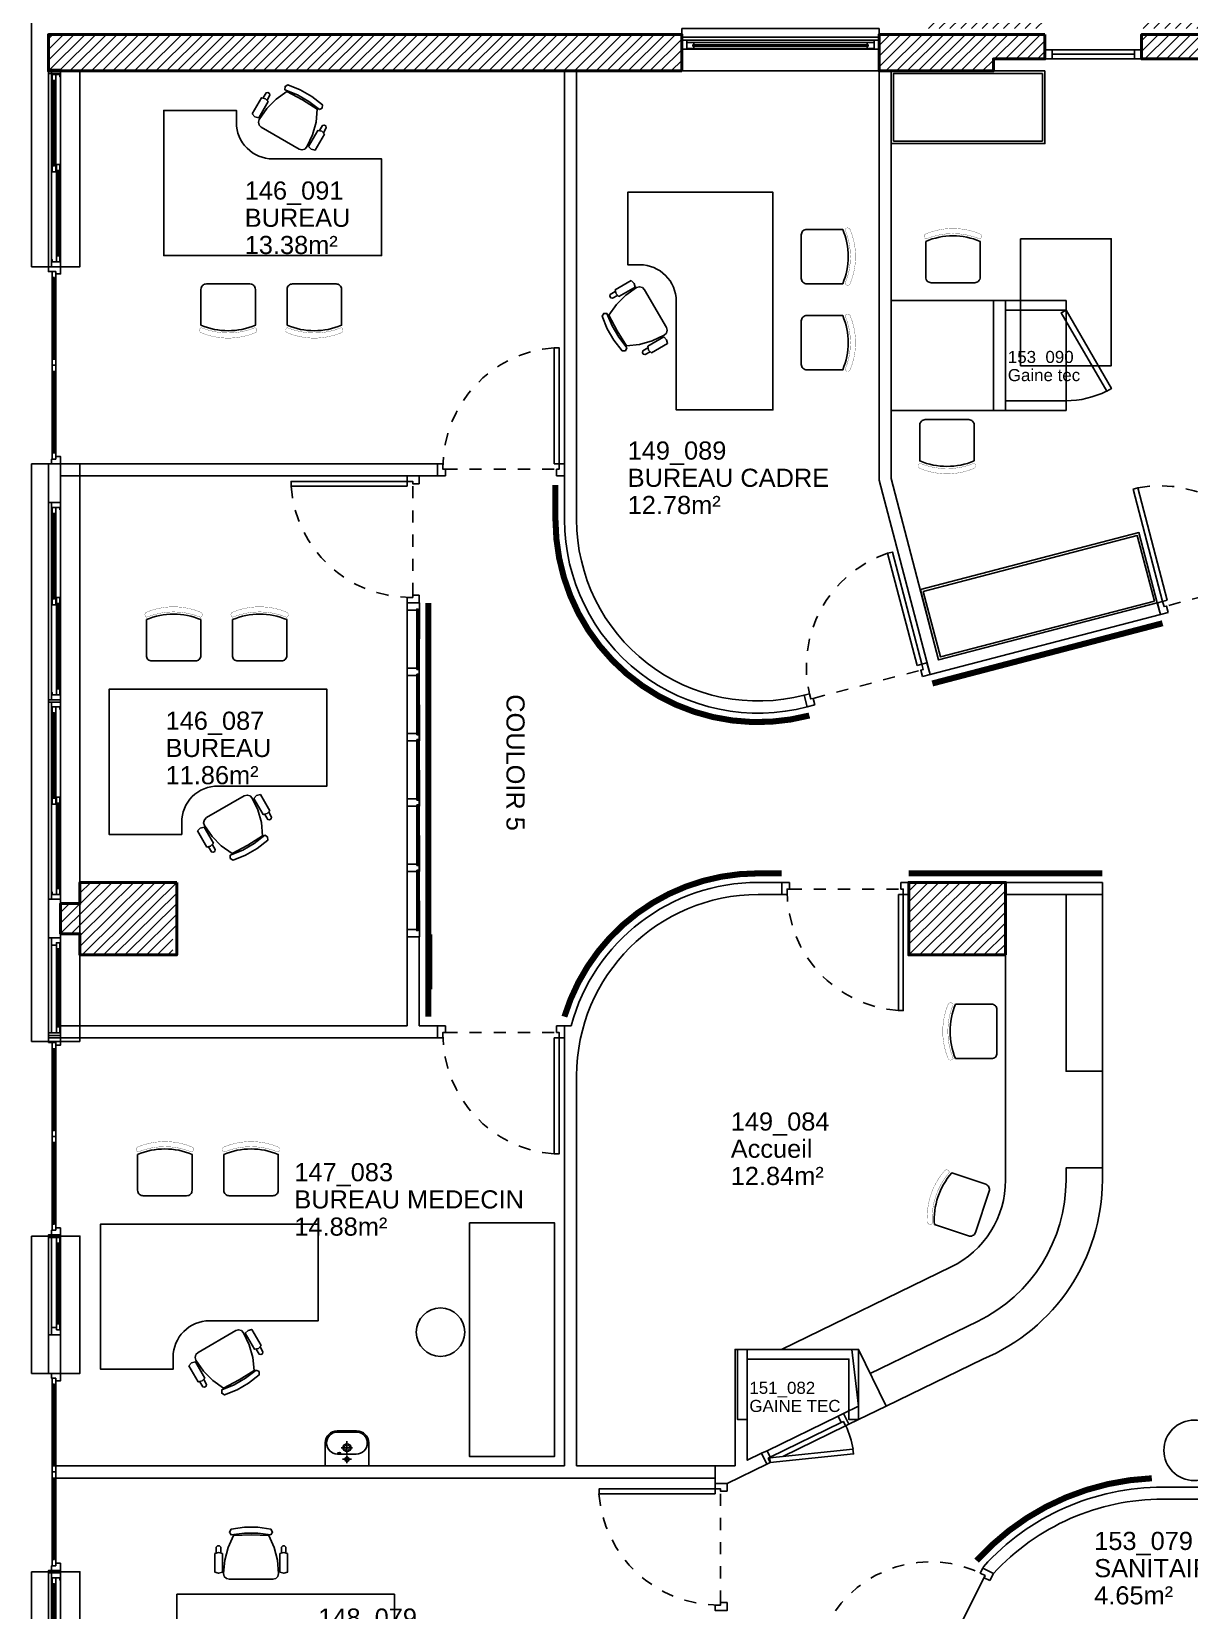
# Model space of a CAD drawing. Header units: metres. Extents: x -8 to 211, y -5 to 120.
# Drawn here: x 144.64 to 154.21, y 79.83 to 92.88 of the extents above; entities that cross this region are included whole.
import ezdxf

# ---------------------------------------------------------------- set-up
doc = ezdxf.new("R2010")
doc.units = ezdxf.units.M
doc.header["$LTSCALE"] = 0.8
doc.header["$MEASUREMENT"] = 0
for name, pattern in [('CACHÉ', [0.25, 0.125, -0.125]), ('CENTER', [2, 1.25, -0.25, 0.25, -0.25]), ('CONTINU', [0])]:
    doc.linetypes.add(name, pattern=pattern)
doc.layers.get('0').update_dxf_attribs({"linetype": 'CONTINUOUS'})
for name, color, linetype in [('A-EQTE-SANITAIRE', 5, 'CONTINUOUS'), ('A_AGENC', 204, 'CONTINUOUS'), ('A_CHASS', 4, 'CONTINUOUS'), ('A_EQMP', 142, 'CONTINUOUS'), ('A_Etiqu_Gaine', 7, 'CONTINUOUS'), ('A_Etiqu_Gaine_ancien', 7, 'CONTINUOUS'), ('A_Etiqu_Gaine_code', 7, 'CONTINUOUS'), ('A_Etiqu_Local', 7, 'CONTINUOUS'), ('A_HACH_STRUC', 7, 'CONTINUOUS'), ('A_MURS_CLOI', 7, 'CONTINUOUS'), ('A_PORT', 7, 'CONTINUOUS'), ('A_VEGETATION', 3, 'CONTINUOUS'), ('ARchi-Murs porteurs', 7, 'CONTINUOUS'), ('EQuipement-main courante', 181, 'CONTINUOUS'), ('P-PORTE', 5, 'CONTINUOUS'), ('T-pièces 50', 7, 'CONTINUOUS')]:
    doc.layers.add(name, color=color, linetype=linetype)
doc.layers.add('A_MURS_STRU', color=7, linetype='CONTINUOUS', lineweight=40)
doc.layers.add('A_SANI', color=5, linetype='CONTINU', lineweight=0)
doc.styles.add('ARIAL', font='arial.ttf')
doc.styles.add('Attribut', font='arial.ttf')

# ---------------------------------------------------------------- blocks, each defined once
blk = doc.blocks.new('POR-90180d')
at = {"color": 0}
blk.add_line((-99.5, 5.5), (-6.5, 5.5), dxfattribs=at)
for points in [[(-4.5, 14), (91.5, 14), (91.5, 10), (-4.5, 10)], [(-98.5, 0), (-98.5, 5.5), (-100.5, 5.5), (-100.5, 10), (-105, 10), (-105, 0)], [(-6.5, 0), (-6.5, 5.5), (-4.5, 5.5), (-4.5, 10), (0, 10), (0, 0)]]:
    blk.add_lwpolyline(points, close=True)
at = {"color": 0, "linetype": 'ByBlock'}
blk.add_arc((-4.4, 8.3), 96.1, 3.4084, 180.7675, dxfattribs=at)
blk = doc.blocks.new('POR-90D')
at = {"color": 0, "linetype": 'ByBlock'}
blk.add_line((-98.5, 5.5), (-6.5, 5.5), dxfattribs=at)
for points in [[(-8.5, 10), (-8.5, 106), (-4.5, 106), (-4.5, 10)], [(-98.5, 0), (-98.5, 5.5), (-100.5, 5.5), (-100.5, 10), (-105, 10), (-105, 0)], [(-6.5, 0), (-6.5, 5.5), (-4.5, 5.5), (-4.5, 10), (0, 10), (0, 0)]]:
    blk.add_lwpolyline(points, close=True)
blk.add_arc((-1.3, 7.1), 99.2, 94.1611, 180.0367, dxfattribs=at)
blk = doc.blocks.new('FAU-60')
for points in [[(-16.5, -6.3), (-5.5, -4.8), (5.5, -4.8), (16.5, -6.3), (17.8, -4), (16.5, -1.6), (5.5, 0), (-5.5, 0), (-16.5, -1.6), (-17.8, -4)], [(20.3, -42.4), (22.1, -40.6), (22.7, -38.2), (21.7, -27.3), (19, -16.8), (14.5, -6.9), (-0.1, -6.3), (-14.7, -6.9), (-19.2, -16.8), (-21.9, -27.3), (-22.8, -38.2), (-22.2, -40.6), (-20.5, -42.4), (-18.1, -43), (17.9, -43)], [(-23.9, -37.2), (-23.9, -21.8), (-27, -20.9), (-30.1, -21.8), (-30.1, -37.2), (-27, -38.1)], [(29.9, -37.2), (29.9, -21.8), (26.8, -20.9), (23.7, -21.8), (23.7, -37.2), (26.8, -38.1)]]:
    blk.add_lwpolyline(points, close=True)
for points in [[(-25.1, -21.2), (-25.1, -16.5), (-26.2, -15.5), (-27.7, -15.4), (-28.8, -16.5), (-28.8, -21.2)], [(28.7, -21.2), (28.7, -16.5), (27.6, -15.5), (26.1, -15.4), (25, -16.5), (25, -21.2)], [(29.9, -21.8), (26.8, -20.9)]]:
    blk.add_lwpolyline(points)
blk = doc.blocks.new('BU-180g')
blk.add_lwpolyline([(70, 80), (-20, 80), (-20, 0), (160, 0), (160, 120), (100, 120), (100, 110, -0.414214)], format="xyb", close=True)
at = {"rotation": 30.00941236793711}
blk.add_blockref('FAU-60', (42.4, 134.4), dxfattribs=at)
blk = doc.blocks.new('SIEG-45')
at = {"const_width": 0.2}
blk.add_lwpolyline([(-22.3, -8.6, -0.197611), (22.3, -8.6, 0.668153), (22.3, -4.4, 0.198931), (-22.3, -4.4, 0.668153)], format="xyb", close=True, dxfattribs=at)
blk.add_lwpolyline([(-22.5, -10.6, -0.2), (22.5, -10.6), (22.5, -40.3, -0.414214), (18, -44.8), (-18, -44.8, -0.414214), (-22.5, -40.3)], format="xyb", close=True)
blk = doc.blocks.new('1310-fenocb')
at = {"color": 0}
for points in [[(0, 0.1), (1.63, 0.1), (1.63, 0.075), (0, 0.075)], [(0, 0), (1.63, 0), (1.63, 0.075), (0, 0.075)], [(0.04, 0.055), (1.59, 0.055), (1.59, 0.005), (0.04, 0.005)]]:
    blk.add_lwpolyline(points, close=True, dxfattribs=at)
for points in [[(0.04, 0.075), (0.04, 0.075), (0.04, 0.075), (0.04, 0), (0.04, 0), (0.04, 0), (0, 0), (0, 0.075)], [(0.1, 0.005), (0.04, 0.005), (0.04, 0.055), (0.1, 0.055), (0.1, 0.035), (0.09, 0.035), (0.09, 0.025), (0.1, 0.025)], [(0.09, 0.035), (1.54, 0.035), (1.54, 0.025), (0.09, 0.025)], [(1.53, 0.005), (1.59, 0.005), (1.59, 0.055), (1.53, 0.055), (1.53, 0.035), (1.54, 0.035), (1.54, 0.025), (1.53, 0.025)], [(1.59, 0.075), (1.59, 0.075), (1.59, 0.075), (1.59, 0), (1.59, 0), (1.59, 0), (1.63, 0), (1.63, 0.075)]]:
    blk.add_lwpolyline(points, close=True)
blk = doc.blocks.new('1310-fencoul')
at = {"color": 0}
for points in [[(0, 0.1), (1.63, 0.1), (1.63, 0.075), (0, 0.075)], [(0, 0), (1.63, 0), (1.63, 0.075), (0, 0.075)], [(0.04, 0.035), (0.845, 0.035), (0.845, 0.005), (0.04, 0.005)], [(1.59, 0.07), (0.785, 0.07), (0.785, 0.04), (1.59, 0.04)]]:
    blk.add_lwpolyline(points, close=True, dxfattribs=at)
for points in [[(0.06, 0.075), (0.06, 0.07), (0.04, 0.07), (0.04, 0.005), (0.06, 0.005), (0.06, 0), (0, 0), (0, 0.075)], [(0.1, 0.005), (0.04, 0.005), (0.04, 0.035), (0.1, 0.035), (0.1, 0.025), (0.09, 0.025), (0.09, 0.015), (0.1, 0.015)], [(0.09, 0.025), (0.795, 0.025), (0.795, 0.015), (0.09, 0.015)], [(0.845, 0.04), (0.785, 0.04), (0.785, 0.07), (0.845, 0.07), (0.845, 0.06), (0.835, 0.06), (0.835, 0.05), (0.845, 0.05)], [(0.785, 0.005), (0.845, 0.005), (0.845, 0.035), (0.785, 0.035), (0.785, 0.025), (0.795, 0.025), (0.795, 0.015), (0.785, 0.015)], [(1.54, 0.06), (0.835, 0.06), (0.835, 0.05), (1.54, 0.05)], [(1.53, 0.04), (1.59, 0.04), (1.59, 0.07), (1.53, 0.07), (1.53, 0.06), (1.54, 0.06), (1.54, 0.05), (1.53, 0.05)], [(1.57, 0.075), (1.57, 0.07), (1.59, 0.07), (1.59, 0.005), (1.57, 0.005), (1.57, 0), (1.63, 0), (1.63, 0.075)]]:
    blk.add_lwpolyline(points, close=True)
blk = doc.blocks.new('LM-p1016')
at = {"layer": 'A-EQTE-SANITAIRE', "linetype": 'CENTER'}
for p, q in [((14.2, -5.5), (21.8, -5.5)), ((18, -2.3), (18, -8.6)), ((18, -10.4), (18, -20.9)), ((13.4, -15.1), (22.7, -15.1))]:
    blk.add_line(p, q, dxfattribs=at)
at = {"layer": 'A-EQTE-SANITAIRE', "flags": 128}
for points in [[(0, -19), (0, 0), (36, 0), (36, -19, -0.415498), (26, -29), (10, -29, -0.414214)], [(10.3, -28, -1), (10.3, -9.8), (25.8, -9.8, -1), (25.8, -28)]]:
    blk.add_lwpolyline(points, format="xyb", close=True, dxfattribs=at)
at = {"layer": 'A-EQTE-SANITAIRE', "linetype": 'Continuous', "lineweight": 0}
for radius in [3.4, 2.3]:
    blk.add_circle((18, -15.1), radius, dxfattribs=at)
at = {"layer": 'A-EQTE-SANITAIRE'}
blk.add_circle((18, -5.5), 1.77, dxfattribs=at)
blk.add_ellipse((24.5, -10.7), major_axis=(1.3, 0), ratio=0.254718, start_param=0, end_param=6.28318, dxfattribs=at)
blk = doc.blocks.new('CHASSIS')
at = {"color": 0}
blk.add_lwpolyline([(-0.227, 0.197), (0.212, -0.213), (0.144, -0.286), (-0.295, 0.124)], close=True, dxfattribs=at)
for points in [[(-0.251, 0.083), (-0.295, 0.124), (-0.227, 0.197), (-0.183, 0.156), (-0.19, 0.149), (-0.197, 0.155), (-0.204, 0.148), (-0.196, 0.141)], [(-0.197, 0.155), (0.169, -0.186), (0.162, -0.193), (-0.204, 0.148)], [(0.1, -0.245), (0.144, -0.286), (0.212, -0.213), (0.168, -0.172), (0.161, -0.179), (0.169, -0.186), (0.162, -0.193), (0.154, -0.186)]]:
    blk.add_lwpolyline(points, close=True)
blk = doc.blocks.new('A_Etiqu_Local')
at = {"style": 'Attribut', "flags": 1}
for tag, p in [('CODE_HOPITAL', (-0.446, 1.632)), ('CODE_SITE', (-0.446, 1.407)), ('CODE_BATIMENT', (-0.446, 1.182)), ('CODE_SECTEUR', (-0.446, 0.957)), ('CODE_ETAGE', (-0.446, 0.732)), ('NOM_NORMALISE', (-0.446, -0.843)), ('SECTEUR_ACTIVITE', (-0.446, -1.068)), ('SOUS_SECTEUR_ACTIVITE', (-0.446, -1.293)), ('VOLUME', (-0.446, -1.518)), ('SERVICE', (-0.446, -1.743)), ('CODE_UG', (-0.446, -1.968)), ('CODE_UA', (-0.446, -2.193)), ('CODE_POLE', (-0.446, -2.418)), ('OCCUPANT_EXTERNE', (-0.446, -2.643)), ('DISPONIBILITE', (-0.446, -2.868)), ('ACCES_HANDICAPES', (-0.446, -3.093)), ('NATURE_SOL', (-0.446, -3.318)), ('RISQUE_LABORATOIRE', (-0.446, -3.543)), ('AMIANTE', (-0.446, -3.768))]:
    blk.add_attdef(tag, p, '', height=0.15, dxfattribs=at)
at = {"layer": 'A_Etiqu_Local', "style": 'Attribut'}
for tag, p in [('CODE_PIECE', (-0.446, 0.282)), ('NOM_USAGE', (-0.446, 0.057)), ('SURFACE', (-0.446, -0.168))]:
    blk.add_attdef(tag, p, '', height=0.15, dxfattribs=at)
blk = doc.blocks.new('A_Etiqu_Gaine')
at = {"style": 'Attribut', "flags": 1}
for tag, p in [('CODE_HOPITAL', (-0.432, 0.865)), ('CODE_SITE', (-0.432, 0.715)), ('CODE_BATIMENT', (-0.432, 0.565)), ('CODE_SECTEUR', (-0.432, 0.415)), ('CODE_ETAGE', (-0.432, 0.265)), ('NOM_NORMALISE', (-0.432, -0.335)), ('SECTEUR_ACTIVITE', (-0.432, -0.485)), ('SOUS_SECTEUR_ACTIVITE', (-0.432, -0.635)), ('SURFACE', (-0.432, -0.785)), ('CODE_UG', (-0.432, -0.935)), ('CODE_POLE', (-0.432, -1.085)), ('AMIANTE', (-0.432, -1.235))]:
    blk.add_attdef(tag, p, '', height=0.1, dxfattribs=at)
at = {"layer": 'A_Etiqu_Gaine', "style": 'Attribut'}
blk.add_attdef('NOM_USAGE', (-0.432, -0.185), '', height=0.1, dxfattribs=at)
at = {"layer": 'A_Etiqu_Gaine_ancien', "style": 'Attribut'}
blk.add_attdef('CODE_PIECE_ANCIEN', (-0.432, 0.115), '', height=0.1, dxfattribs=at)
at = {"layer": 'A_Etiqu_Gaine_code', "style": 'Attribut'}
blk.add_attdef('CODE_PIECE', (-0.432, -0.035), '', height=0.1, dxfattribs=at)

msp = doc.modelspace()

# ---------------------------------------------------------------- hatches: boundary and pattern name
at = {"layer": 'A_HACH_STRUC'}
h = msp.add_hatch(dxfattribs=at)
h.set_pattern_fill('ANSI31', color=8, scale=0.5, angle=359.76959, style=0)
h.paths.add_polyline_path([(153.016, 93.159), (152.016, 93.159), (152.016, 92.909), (153.016, 92.909)])
h.paths.add_polyline_path([(152.591, 92.659), (153.016, 92.659), (153.016, 92.734), (153.016, 92.859), (151.646, 92.859), (151.646, 92.559), (151.746, 92.559), (152.591, 92.559)])
h = msp.add_hatch(dxfattribs=at)
h.set_pattern_fill('ANSI31', color=8, scale=0.5, angle=359.76959, style=0)
h.paths.add_polyline_path([(157.316, 92.859), (153.816, 92.859), (153.816, 92.659), (157.316, 92.659)])
h.paths.add_polyline_path([(157.316, 93.034), (153.816, 93.034), (153.816, 92.909), (157.316, 92.909)])
h.paths.add_polyline_path([(159.891, 92.859), (158.116, 92.859), (158.116, 92.659), (159.016, 92.659), (159.016, 92.609), (159.891, 92.609)])
h.paths.add_polyline_path([(159.891, 93.159), (159.016, 93.159), (159.016, 93.109), (158.116, 93.109), (158.116, 92.909), (159.016, 92.909), (159.891, 92.909)])
h = msp.add_hatch(dxfattribs=at)
h.set_pattern_fill('ANSI31', color=8, scale=0.5, angle=359.7696, style=0)
h.set_pattern_definition([(44.7696, (144.78121, 92.559484), (-0.0440161, 0.04437154), [])])
h.paths.add_polyline_path([(150.016, 92.859), (144.781, 92.859), (144.781, 92.559), (144.881, 92.559), (145.041, 92.559), (150.016, 92.559)])
h = msp.add_hatch(dxfattribs=at)
h.set_pattern_fill('ANSI31', color=8, scale=0.5, angle=359.7696, style=0)
h.set_pattern_definition([(44.7696, (144.88119, 85.24949), (-0.044016, 0.0443715), [])])
h.paths.add_polyline_path([(145.841, 85.849), (145.041, 85.849), (145.041, 85.249), (145.81, 85.249), (145.81, 85.417), (145.841, 85.417)])
h.paths.add_polyline_path([(145.041, 85.674), (144.881, 85.674), (144.881, 85.425), (145.041, 85.425)])
h = msp.add_hatch(dxfattribs=at)
h.set_pattern_fill('ANSI31', color=8, scale=0.5, angle=359.7696, style=0)
h.set_pattern_definition([(44.7696, (151.891204, 85.24946), (-0.044016, 0.0443715), [])])
h.paths.add_polyline_path([(152.691, 85.749), (152.691, 85.849), (151.891, 85.849), (151.891, 85.249), (152.691, 85.249)])

# ---------------------------------------------------------------- linework, layer by layer
at = {"layer": 'A_AGENC', "color": 8}
for points in [[(150.72, 81.15), (151.307, 81.436), (151.333, 81.382), (150.746, 81.096)], [(151.369, 81.355), (150.851, 81.103)], [(151.307, 81.436), (151.352, 81.458), (151.395, 81.368), (151.369, 81.355), (151.351, 81.391), (151.333, 81.382)]]:
    msp.add_lwpolyline(points, dxfattribs=at)
for points in [[(150.728, 81.088), (150.746, 81.096), (150.72, 81.15), (150.675, 81.129), (150.719, 81.039), (150.746, 81.052)], [(151.43, 81.163), (151.435, 81.123), (150.746, 81.052), (150.742, 81.092)]]:
    msp.add_lwpolyline(points, close=True, dxfattribs=at)
msp.add_arc((150.746, 81.052), 0.694, 9.2451, 25.939, dxfattribs=at)
at = {"layer": 'A_CHASS', "color": 8}
for p, q in [((144.841, 90.9), (144.841, 89.35)), ((144.781, 84.604), (144.781, 84.524)), ((144.811, 82.974), (144.811, 84.524)), ((144.841, 84.524), (144.841, 82.974)), ((144.841, 81.749), (144.841, 80.199))]:
    msp.add_line(p, q, dxfattribs=at)
for points in [[(153.016, 92.659), (153.076, 92.659), (153.076, 92.734), (153.016, 92.734)], [(144.881, 92.539), (144.881, 92.559), (144.781, 92.559), (144.781, 92.539)], [(144.821, 89.4), (144.821, 90.075), (144.831, 90.075), (144.831, 89.4)], [(144.881, 89.31), (144.881, 88.99), (144.781, 88.99), (144.781, 89.31)], [(144.881, 87.36), (144.881, 87.34), (144.781, 87.34), (144.781, 87.36)], [(144.881, 85.71), (144.881, 85.39), (144.781, 85.39), (144.781, 85.71)], [(144.856, 85.3), (144.856, 84.654), (144.866, 84.654), (144.866, 85.3)], [(144.821, 84.474), (144.821, 83.799), (144.831, 83.799), (144.831, 84.474)], [(144.846, 82.149), (144.846, 82.915), (144.876, 82.915), (144.876, 82.149)], [(144.881, 82.109), (144.881, 81.789), (144.781, 81.789), (144.781, 82.109)]]:
    msp.add_lwpolyline(points, close=True, dxfattribs=at)
for points in [[(153.016, 92.734), (153.816, 92.734), (153.816, 92.659), (153.016, 92.659)], [(153.756, 92.697), (153.076, 92.697)], [(153.816, 92.734), (153.756, 92.734), (153.756, 92.659), (153.816, 92.659)], [(144.841, 90.88), (144.881, 90.88), (144.881, 90.94), (144.781, 90.94), (144.781, 90.9), (144.841, 90.9)], [(144.811, 89.35), (144.811, 90.9)], [(144.811, 90.84), (144.821, 90.84)], [(144.821, 90.85), (144.821, 90.175), (144.831, 90.175), (144.831, 90.85)], [(144.821, 90.85), (144.831, 90.85)], [(144.831, 90.84), (144.841, 90.84)], [(144.811, 90.185), (144.821, 90.185)], [(144.811, 90.125), (144.841, 90.125)], [(144.831, 90.185), (144.841, 90.185)], [(144.811, 90.065), (144.821, 90.065)], [(144.831, 90.065), (144.841, 90.065)], [(144.806, 89.31), (144.806, 89.35), (144.841, 89.35)], [(144.811, 89.41), (144.821, 89.41)], [(144.831, 89.41), (144.841, 89.41)], [(144.841, 89.37), (144.881, 89.37), (144.881, 89.31)], [(144.781, 84.604), (144.781, 85.39)], [(144.806, 85.39), (144.806, 85.33), (144.846, 85.33)], [(144.806, 85.39), (144.806, 84.604)], [(144.876, 85.33), (144.881, 85.33), (144.881, 85.39)], [(144.881, 84.604), (144.881, 85.39)], [(144.876, 84.604), (144.876, 85.35), (144.846, 85.35), (144.846, 84.604)], [(144.846, 85.35), (144.846, 85.29), (144.856, 85.29), (144.856, 85.3)], [(144.866, 85.3), (144.866, 85.29), (144.876, 85.29), (144.876, 85.35)], [(144.781, 84.604), (144.881, 84.604)], [(144.841, 84.504), (144.881, 84.504), (144.881, 84.604)], [(144.846, 84.604), (144.846, 84.664), (144.856, 84.664), (144.856, 84.654)], [(144.866, 84.654), (144.866, 84.664), (144.876, 84.664), (144.876, 84.604)], [(144.881, 84.584), (144.781, 84.584)], [(144.881, 84.564), (144.781, 84.564)], [(144.781, 84.524), (144.841, 84.524)], [(144.811, 84.464), (144.821, 84.464)], [(144.831, 84.464), (144.841, 84.464)], [(144.811, 83.809), (144.821, 83.809)], [(144.811, 83.749), (144.841, 83.749)], [(144.811, 83.689), (144.821, 83.689)], [(144.821, 83.024), (144.821, 83.699), (144.831, 83.699), (144.831, 83.024)], [(144.831, 83.809), (144.841, 83.809)], [(144.831, 83.689), (144.841, 83.689)], [(144.811, 83.034), (144.821, 83.034)], [(144.831, 83.034), (144.841, 83.034)], [(144.881, 82.994), (144.881, 82.914), (144.781, 82.914), (144.781, 82.934), (144.881, 82.934)], [(144.781, 82.109), (144.781, 82.914)], [(144.806, 82.934), (144.806, 82.974), (144.841, 82.974)], [(144.806, 82.914), (144.806, 82.109)], [(144.821, 83.024), (144.831, 83.024)], [(144.841, 82.994), (144.881, 82.994)], [(144.881, 82.109), (144.881, 82.914)], [(144.846, 82.855), (144.856, 82.855)], [(144.856, 82.199), (144.856, 82.865), (144.866, 82.865), (144.866, 82.199)], [(144.866, 82.855), (144.876, 82.855)], [(144.806, 82.169), (144.846, 82.169)], [(144.846, 82.209), (144.856, 82.209)], [(144.856, 82.199), (144.866, 82.199)], [(144.866, 82.209), (144.876, 82.209)], [(144.876, 82.169), (144.881, 82.169), (144.881, 82.109)], [(144.806, 81.789), (144.806, 81.749), (144.841, 81.749)], [(144.811, 80.199), (144.811, 81.749)], [(144.841, 81.729), (144.881, 81.729), (144.881, 81.789)], [(144.811, 81.689), (144.821, 81.689)], [(144.821, 81.699), (144.821, 81.024), (144.831, 81.024), (144.831, 81.699)], [(144.821, 81.699), (144.831, 81.699)], [(144.831, 81.689), (144.841, 81.689)], [(144.811, 81.034), (144.821, 81.034)], [(144.811, 80.974), (144.841, 80.974)], [(144.831, 81.034), (144.841, 81.034)], [(144.811, 80.914), (144.821, 80.914)], [(144.821, 80.249), (144.821, 80.924), (144.831, 80.924), (144.831, 80.249)], [(144.831, 80.914), (144.841, 80.914)], [(144.881, 80.219), (144.881, 80.139), (144.781, 80.139), (144.781, 80.159), (144.881, 80.159)], [(144.806, 80.159), (144.806, 80.199), (144.841, 80.199)], [(144.811, 80.259), (144.821, 80.259)], [(144.821, 80.249), (144.831, 80.249)], [(144.831, 80.259), (144.841, 80.259)], [(144.841, 80.219), (144.881, 80.219)]]:
    msp.add_lwpolyline(points, dxfattribs=at)
at = {"layer": 'A_EQMP', "color": 8, "linetype": 'Continuous'}
for p, q in [((153.191, 89.832), (153.191, 90.662)), ((147.947, 85.417), (147.947, 84.967))]:
    msp.add_line(p, q, dxfattribs=at)
for points in [[(153.016, 92.559), (153.016, 91.959), (151.746, 91.959), (151.746, 92.559)], [(152.996, 92.539), (152.996, 91.979), (151.766, 91.979), (151.766, 92.539)], [(152.815, 91.171), (153.565, 91.171), (153.565, 90.121), (152.815, 90.121)], [(152.591, 89.752), (152.591, 90.662), (151.746, 90.662), (151.746, 89.752)], [(153.191, 90.582), (153.152, 90.559), (153.527, 89.91), (153.566, 89.932)], [(153.945, 88.161), (153.794, 88.742), (151.987, 88.27), (152.138, 87.689)], [(153.921, 88.176), (153.779, 88.717), (152.011, 88.255), (152.153, 87.713)], [(148.262, 83.035), (148.262, 81.101), (148.962, 81.101), (148.962, 83.035)]]:
    msp.add_lwpolyline(points, close=True, dxfattribs=at)
for points in [[(151.704, 81.518), (151.476, 81.987), (150.84, 81.987), (152.241, 82.669, 0.287034), (152.691, 83.388), (152.691, 85.749), (153.491, 85.749), (153.491, 83.388, -0.302136)], [(151.573, 81.788), (152.46, 82.219, 0.287034), (153.191, 83.388), (153.191, 83.488), (153.491, 83.488)], [(153.491, 83.388, -0.302136), (152.504, 81.907), (151.704, 81.518)]]:
    msp.add_lwpolyline(points, format="xyb", dxfattribs=at)
for points in [[(153.191, 85.749), (153.191, 84.288), (153.491, 84.288)], [(147.641, 79.964), (147.641, 78.36), (145.841, 78.36), (145.841, 79.964)], [(147.641, 79.964), (145.841, 79.964)]]:
    msp.add_lwpolyline(points, dxfattribs=at)
for centre, radius in [((148.021, 82.13), 0.2), ((154.25, 81.153), 0.25)]:
    msp.add_circle(centre, radius, dxfattribs=at)
msp.add_arc((153.191, 90.582), 0.75, 270, 296.5663, dxfattribs=at)
at = {"layer": 'A_MURS_CLOI', "color": 8}
for p, q in [((151.746, 92.559), (151.646, 92.559)), ((151.646, 92.559), (151.646, 89.176)), ((151.746, 89.189), (151.746, 92.559)), ((153.191, 90.662), (152.591, 90.662)), ((144.881, 89.21), (144.881, 89.31)), ((144.881, 89.31), (147.996, 89.31)), ((147.996, 89.31), (147.996, 89.21)), ((147.996, 89.21), (144.881, 89.21)), ((151.646, 89.176), (152.067, 87.567)), ((152.138, 87.689), (151.746, 89.189)), ((153.945, 88.161), (152.138, 87.689)), ((153.971, 88.065), (153.945, 88.161)), ((152.067, 87.567), (153.971, 88.065)), ((150.841, 85.849), (150.646, 85.849)), ((150.841, 85.749), (150.841, 85.849)), ((150.646, 85.749), (150.841, 85.749)), ((147.846, 85.4), (147.746, 85.4)), ((147.746, 85.4), (147.746, 84.664)), ((147.846, 84.664), (147.846, 85.4)), ((147.746, 84.664), (144.881, 84.664)), ((144.881, 84.664), (144.881, 84.564)), ((147.996, 84.664), (147.846, 84.664)), ((147.996, 84.564), (147.996, 84.664)), ((149.101, 84.664), (149.046, 84.664)), ((149.046, 84.664), (149.046, 81.024)), ((144.881, 84.564), (147.996, 84.564)), ((149.146, 81.024), (149.146, 84.249)), ((149.046, 81.024), (144.841, 81.024)), ((144.841, 81.024), (144.841, 80.924)), ((150.456, 81.024), (149.146, 81.024)), ((144.841, 80.924), (150.291, 80.924))]:
    msp.add_line(p, q, dxfattribs=at)
msp.add_lwpolyline([(149.146, 88.849), (149.146, 92.559), (149.046, 92.559), (149.046, 88.849, 0.491234), (151.051, 87.301), (151.026, 87.398, -0.491234)], format="xyb", close=True, dxfattribs=at)
for points in [[(152.591, 90.662), (152.591, 89.752), (153.191, 89.752)], [(153.191, 90.662), (153.191, 90.582), (152.691, 90.582)], [(152.691, 89.752), (152.691, 90.662)], [(153.191, 89.752), (153.191, 89.832), (152.691, 89.832)], [(150.291, 81.024), (150.291, 80.879), (150.391, 80.879), (150.719, 81.039), (150.675, 81.129), (150.556, 81.071), (150.556, 81.987)], [(151.476, 81.987), (150.456, 81.987), (150.456, 81.024)], [(150.476, 81.987), (150.476, 81.407), (150.556, 81.407)], [(150.556, 81.907), (151.396, 81.907), (151.396, 81.407), (151.476, 81.407), (151.476, 81.987)], [(151.476, 81.987), (151.704, 81.518), (151.395, 81.368), (151.352, 81.458), (151.476, 81.518), (151.42, 81.987)]]:
    msp.add_lwpolyline(points, dxfattribs=at)
msp.add_lwpolyline([(153.491, 85.849), (152.691, 85.849), (152.691, 85.749), (153.491, 85.749)], close=True, dxfattribs=at)
msp.add_lwpolyline([(157.971, 80.849), (153.991, 80.849, 0.211974), (152.508, 80.191), (152.502, 80.179), (152.591, 80.134, -0.210112), (153.991, 80.749), (154.741, 80.749)], format="xyb", dxfattribs=at)
for radius, end in [(1.6, 164.9669), (1.5, 180)]:
    msp.add_arc((150.646, 84.249), radius, 90, end, dxfattribs=at)
at = {"layer": 'A_MURS_STRU', "color": 8}
msp.add_lwpolyline([(150.016, 92.559), (150.016, 92.859), (144.781, 92.859), (144.781, 92.559), (150.016, 92.559)], dxfattribs=at)
for points in [[(153.016, 92.859), (151.646, 92.859), (151.646, 92.559), (152.591, 92.559), (152.591, 92.659), (153.016, 92.659)], [(157.316, 92.859), (153.816, 92.859), (153.816, 92.659), (157.316, 92.659)], [(145.841, 85.849), (145.041, 85.849), (145.041, 85.674), (144.881, 85.674), (144.881, 85.425), (145.041, 85.425), (145.041, 85.249), (145.841, 85.249)]]:
    msp.add_lwpolyline(points, close=True, dxfattribs=at)
at = {"layer": 'A_MURS_STRU', "color": 8, "linetype": 'Continuous'}
msp.add_lwpolyline([(152.691, 85.249), (151.891, 85.249), (151.891, 85.849), (152.691, 85.849)], close=True, dxfattribs=at)
at = {"layer": 'A_VEGETATION', "color": 8, "linetype": 'Continuous'}
msp.add_line((144.791, 92.859), (144.856, 92.859), dxfattribs=at)
at = {"layer": 'ARchi-Murs porteurs', "color": 8}
msp.add_lwpolyline([(144.641, 98.225), (144.641, 90.94), (145.041, 90.94), (145.041, 92.559), (144.791, 92.559)], dxfattribs=at)
for points in [[(151.646, 92.559), (150.016, 92.559), (150.016, 92.909), (151.646, 92.909)], [(145.041, 84.534), (145.041, 89.31), (144.641, 89.31), (144.641, 84.534)], [(144.641, 82.924), (144.641, 81.789), (145.041, 81.789), (145.041, 82.924)], [(144.641, 80.149), (144.641, 78.474), (145.041, 78.474), (145.041, 80.149)]]:
    msp.add_lwpolyline(points, close=True, dxfattribs=at)
at = {"layer": 'EQuipement-main courante', "color": 8, "const_width": 0.05}
for points in [[(151.07, 87.229, -0.491234), (148.971, 88.849), (148.971, 89.135)], [(150.841, 85.924), (150.646, 85.924, 0.330399), (149.045, 84.739, -6.685448)], [(152.452, 80.241, -0.200563), (153.9, 80.922, 0.284615)]]:
    msp.add_lwpolyline(points, format="xyb", dxfattribs=at)
for points in [[(147.921, 84.739), (147.921, 88.16)], [(153.989, 87.992), (152.086, 87.494)], [(151.891, 85.924), (153.491, 85.924)]]:
    msp.add_lwpolyline(points, dxfattribs=at)

# ---------------------------------------------------------------- block references
at = {"layer": 'A_CHASS', "color": 8}
msp.add_blockref('1310-fenocb', (150.016, 92.739), dxfattribs=at)
at = {"layer": 'A_CHASS', "color": 8, "rotation": 90}
for p in [(144.881, 90.94), (144.881, 87.36), (144.881, 85.71), (144.881, 78.509)]:
    msp.add_blockref('1310-fencoul', p, dxfattribs=at)
at = {"layer": 'A_EQMP', "color": 8, "linetype": 'Continuous', "yscale": 0.009999999999990905}
for name, p, xscale, zscale in [('BU-180g', (147.334, 91.032), -0.009999999999990905, 0.01), ('SIEG-45', (152.256, 91.256), 0.009999999999990905, 0.009999999999990905), ('SIEG-45', (145.815, 88.128), 0.009999999999990905, 0.009999999999990905), ('SIEG-45', (146.526, 88.128), 0.009999999999990905, 0.009999999999990905), ('SIEG-45', (145.743, 83.706), 0.009999999999990905, 0.009999999999990905), ('SIEG-45', (146.455, 83.706), 0.009999999999990905, 0.009999999999990905), ('FAU-60', (146.455, 80.517), -0.009999999999990905, 0.01)]:
    msp.add_blockref(name, p, dxfattribs=dict(at, xscale=xscale, zscale=zscale))
at = {"layer": 'A_EQMP', "color": 8, "linetype": 'Continuous'}
for name, p, xscale, yscale, zscale, rotation in [('BU-180g', (150.769, 89.956), 0.009999999999990905, 0.009999999999990905, 0.009999999999990905, 90), ('SIEG-45', (151.451, 91.024), 0.009999999999990905, 0.009999999999990905, 0.009999999999990905, 270), ('SIEG-45', (146.266, 90.35), -0.009999999999990905, 0.009999999999990905, 0.01, 180), ('SIEG-45', (146.978, 90.35), -0.009999999999990905, 0.009999999999990905, 0.01, 180), ('SIEG-45', (151.451, 90.312), 0.009999999999990905, 0.009999999999990905, 0.009999999999990905, 270), ('SIEG-45', (152.207, 89.228), 0.009999999999990905, 0.009999999999990905, 0.009999999999990905, 180), ('BU-180g', (146.882, 87.446), 0.009999999999990905, 0.009999999999990905, 0.009999999999990905, 180), ('SIEG-45', (152.172, 84.617), 0.009999999999990905, 0.009999999999990905, 0.009999999999990905, 90), ('SIEG-45', (152.074, 83.267), 0.01000000000000982, 0.01000000000000982, 0.01000000000000982, 71.51116636567825), ('BU-180g', (146.811, 83.024), 0.009999999999990905, 0.009999999999990905, 0.009999999999990905, 180)]:
    msp.add_blockref(name, p, dxfattribs=dict(at, xscale=xscale, yscale=yscale, zscale=zscale, rotation=rotation))
at = {"layer": 'A_Etiqu_Gaine', "color": 8}
for p, values in [((153.142, 90.179), {'CODE_PIECE': '153_090', 'NOM_USAGE': 'Gaine tec'}), ((151.006, 81.655), {'CODE_PIECE': '151_082', 'NOM_USAGE': 'GAINE TEC'})]:
    msp.add_blockref('A_Etiqu_Gaine', p, dxfattribs=at).add_auto_attribs(values)
at = {"layer": 'A_Etiqu_Local', "color": 8}
ref = msp.add_blockref('A_Etiqu_Local', (146.849, 91.213), dxfattribs=at)
ref.add_attrib('CODE_PIECE', '146_091', (146.403, 91.495), dxfattribs={"height": 0.15, "style": 'Attribut'})
ref.add_attrib('NOM_USAGE', 'BUREAU ', (146.403, 91.27), dxfattribs={"height": 0.15, "style": 'Attribut'})
ref.add_attrib('SURFACE', '13.38m²', (146.403, 91.045), dxfattribs={"height": 0.15, "style": 'Attribut'})
ref = msp.add_blockref('A_Etiqu_Local', (150.014, 89.063), dxfattribs=at)
ref.add_attrib('CODE_PIECE', '149_089', (149.568, 89.345), dxfattribs={"height": 0.15, "style": 'Attribut'})
ref.add_attrib('NOM_USAGE', 'BUREAU CADRE', (149.568, 89.12), dxfattribs={"height": 0.15, "style": 'Attribut'})
ref.add_attrib('SURFACE', '12.78m²', (149.568, 88.895), dxfattribs={"height": 0.15, "style": 'Attribut'})
ref = msp.add_blockref('A_Etiqu_Local', (146.196, 86.829), dxfattribs=at)
ref.add_attrib('CODE_PIECE', '146_087', (145.749, 87.111), dxfattribs={"height": 0.15, "style": 'Attribut'})
ref.add_attrib('NOM_USAGE', 'BUREAU', (145.749, 86.886), dxfattribs={"height": 0.15, "style": 'Attribut'})
ref.add_attrib('SURFACE', '11.86m²', (145.749, 86.661), dxfattribs={"height": 0.15, "style": 'Attribut'})
ref = msp.add_blockref('A_Etiqu_Local', (150.866, 83.515), dxfattribs=at)
ref.add_attrib('CODE_PIECE', '149_084', (150.42, 83.797), dxfattribs={"height": 0.15, "style": 'Attribut'})
ref.add_attrib('NOM_USAGE', 'Accueil', (150.42, 83.572), dxfattribs={"height": 0.15, "style": 'Attribut'})
ref.add_attrib('SURFACE', '12.84m²', (150.42, 83.347), dxfattribs={"height": 0.15, "style": 'Attribut'})
ref = msp.add_blockref('A_Etiqu_Local', (147.259, 83.096), dxfattribs=at)
ref.add_attrib('CODE_PIECE', '147_083', (146.813, 83.378), dxfattribs={"color": 7, "height": 0.15, "style": 'Attribut'})
ref.add_attrib('NOM_USAGE', 'BUREAU MEDECIN', (146.813, 83.153), dxfattribs={"height": 0.15, "style": 'Attribut'})
ref.add_attrib('SURFACE', '14.88m²', (146.813, 82.928), dxfattribs={"height": 0.15, "style": 'Attribut'})
ref = msp.add_blockref('A_Etiqu_Local', (153.87, 80.047), dxfattribs=at)
ref.add_attrib('CODE_PIECE', '153_079', (153.424, 80.329), dxfattribs={"height": 0.15, "style": 'Attribut'})
ref.add_attrib('NOM_USAGE', 'SANITAIRE', (153.424, 80.104), dxfattribs={"height": 0.15, "style": 'Attribut'})
ref.add_attrib('SURFACE', '4.65m²', (153.424, 79.879), dxfattribs={"height": 0.15, "style": 'Attribut'})
ref = msp.add_blockref('A_Etiqu_Local', (147.457, 79.413), dxfattribs=at)
ref.add_attrib('CODE_PIECE', '148_079', (147.011, 79.695), dxfattribs={"height": 0.15, "style": 'Attribut'})
ref.add_attrib('NOM_USAGE', 'SECRETARIAT', (147.011, 79.47), dxfattribs={"height": 0.15, "style": 'Attribut'})
ref.add_attrib('SURFACE', '16.33m²', (147.011, 79.245), dxfattribs={"height": 0.15, "style": 'Attribut'})
at = {"layer": 'A_PORT', "color": 8, "linetype": 'CACHÉ', "xscale": 0.009999999999990905, "yscale": 0.009999999999990905, "zscale": 0.009999999999990905}
msp.add_blockref('POR-90D', (149.046, 89.21), dxfattribs=at)
at = {"layer": 'A_PORT', "color": 8, "linetype": 'CACHÉ'}
for name, p, xscale, yscale, zscale, rotation in [('POR-90D', (153.971, 88.065), -0.0100000000000257, 0.009999999999990905, 0.01, 14.64735542055198), ('POR-90D', (147.846, 89.21), 0.009999999999990905, 0.009999999999990905, 0.009999999999990905, 90), ('POR-90D', (152.067, 87.567), 0.009999999999998198, 0.009999999999998198, 0.009999999999998198, 14.6473554205931), ('POR-90D', (151.891, 85.849), -0.009999999999990905, 0.01000000000001933, 0.01, 180), ('POR-90D', (149.046, 84.664), -0.009999999999990905, 0.01000000000001933, 0.01, 180), ('POR-90D', (150.391, 80.879), 0.009999999999990905, 0.009999999999990905, 0.009999999999990905, 90), ('POR-90180d', (152.123, 79.194), -0.0100000000000219, 0.009999999999990905, 0.01, 63.50403426714652)]:
    msp.add_blockref(name, p, dxfattribs=dict(at, xscale=xscale, yscale=yscale, zscale=zscale, rotation=rotation))
at = {"layer": 'A_SANI', "color": 8, "xscale": 0.009999999999996373, "yscale": 0.009999999999996373, "zscale": 0.009999999999996373, "rotation": 179.9972672674166}
msp.add_blockref('LM-p1016', (147.428, 81.024), dxfattribs=at)
at = {"layer": 'P-PORTE', "color": 8, "rotation": 313.0330001388738}
msp.add_blockref('CHASSIS', (147.857, 87.86), dxfattribs=at)
at = {"layer": 'P-PORTE', "color": 8, "xscale": -1, "rotation": 226.9669998611072}
for p in [(147.857, 87.32), (147.857, 86.78), (147.857, 86.24), (147.857, 85.7)]:
    msp.add_blockref('CHASSIS', p, dxfattribs=at)

# ---------------------------------------------------------------- texts
at = {"layer": 'T-pièces 50', "color": 8, "insert": (148.64, 86.84), "char_height": 0.15, "width": 2.4927, "attachment_point": 5, "rotation": 270, "style": 'ARIAL'}
msp.add_mtext('COULOIR 5', dxfattribs=at)

doc.saveas('drawing.dxf')
